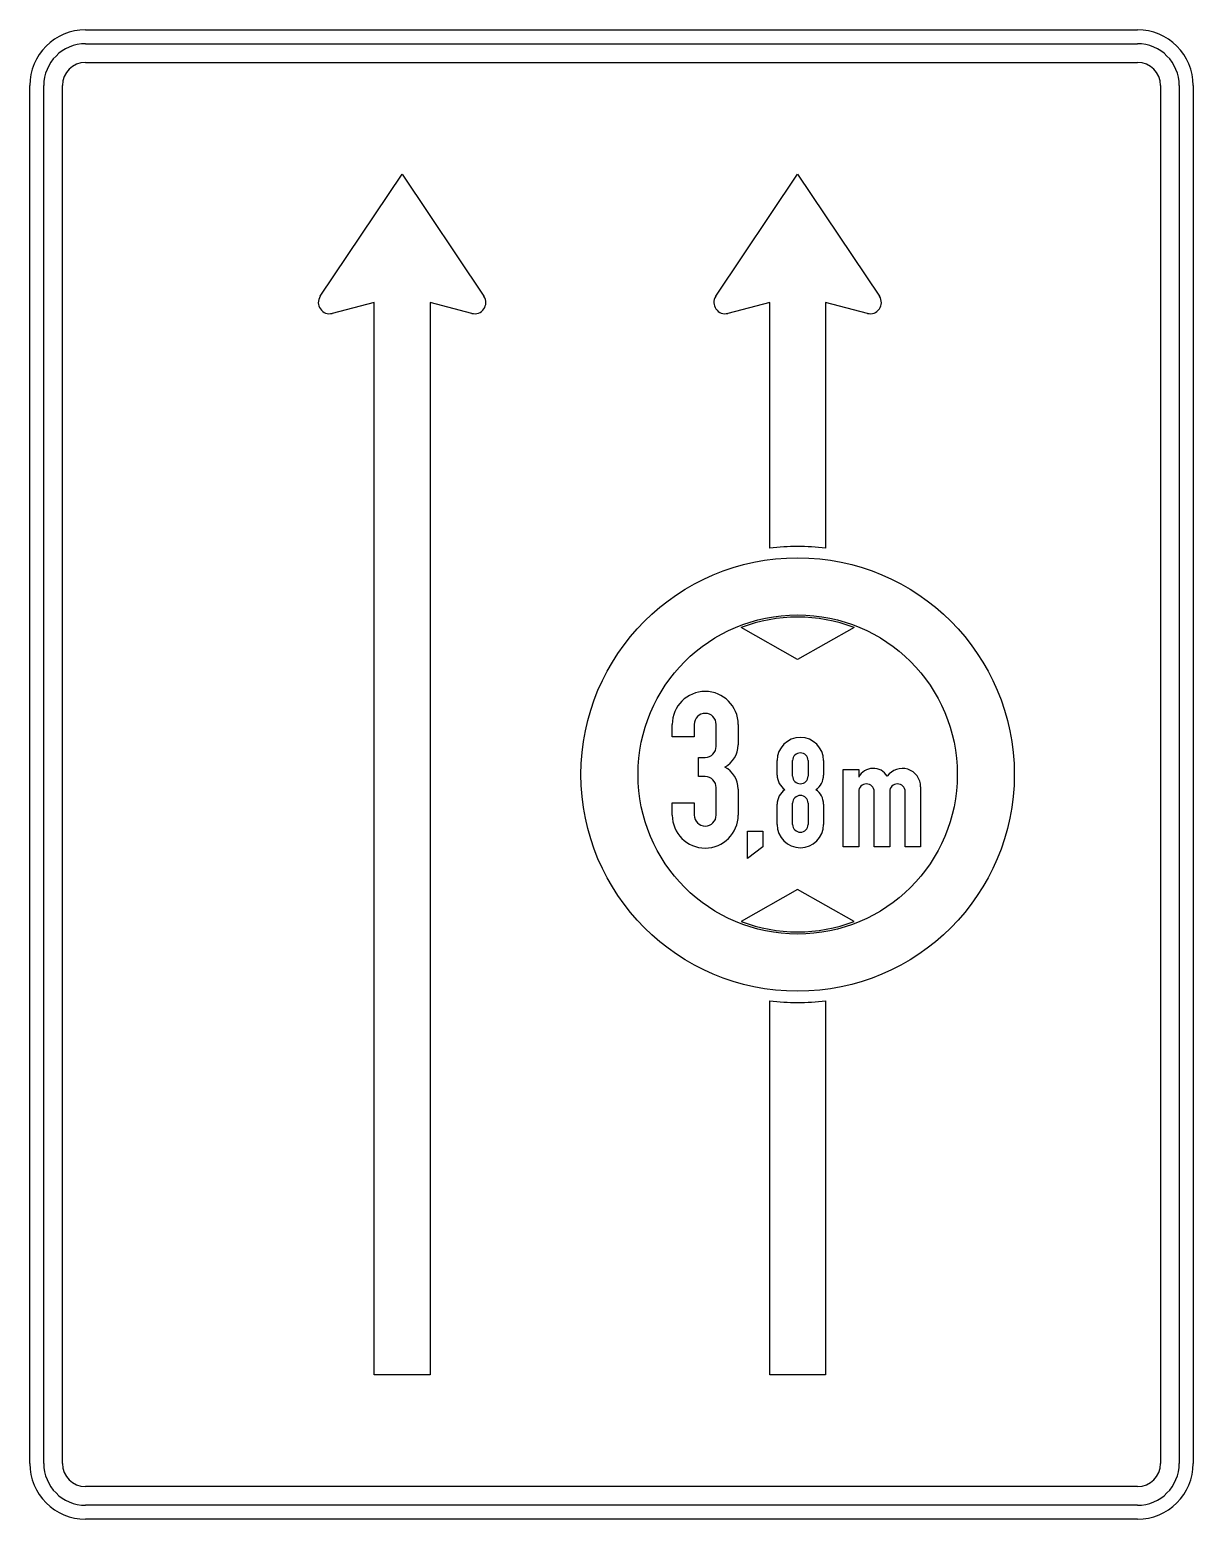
# Model space of a CAD drawing. Extents: x 0 to 1250, y 0 to 1600.
import ezdxf

# ---------------------------------------------------------------- set-up
doc = ezdxf.new("R2010")
doc.units = 0
doc.header["$LTSCALE"] = 25
doc.linetypes.add('AUSGEZOGEN', pattern=[0])
doc.layers.get('0').update_dxf_attribs({"linetype": 'AUSGEZOGEN'})

msp = doc.modelspace()

# ---------------------------------------------------------------- linework, layer by layer
for p, q in [((60, 1600), (1190, 1600)), ((60, 1585), (1190, 1585)), ((60, 1565), (1190, 1565)), ((0, 60), (0, 1540)), ((15, 60), (15, 1540)), ((35, 60), (35, 1540)), ((1215, 1540), (1215, 60)), ((1235, 1540), (1235, 60)), ((1250, 1540), (1250, 60)), ((312, 1313.7), (400, 1445)), ((400, 1445), (488, 1313.7)), ((737, 1313.7), (825, 1445)), ((825, 1445), (913, 1313.7)), ((370, 1307), (325, 1295.4)), ((370, 155), (370, 1307)), ((475, 1295.4), (430, 1307)), ((430, 1307), (430, 155)), ((795, 1307), (750, 1295.4)), ((795, 1043.2), (795, 1307)), ((900, 1295.4), (855, 1307)), ((855, 1307), (855, 1043.2)), ((825, 923.4), (764.4, 957.8)), ((885.6, 957.8), (825, 923.4)), ((690.2, 840.5), (690.2, 853.8)), ((713.9, 853.8), (713.9, 840.5)), ((737.5, 830.2), (737.5, 853.8)), ((761.1, 853.8), (761.1, 831.7)), ((713.9, 840.5), (690.2, 840.5)), ((718.3, 797.7), (718.3, 818.4)), ((718.3, 818.4), (725.7, 818.4)), ((746.7, 808.1), (746.7, 808.1)), ((803, 799.3), (803, 814.9)), ((819.6, 798.3), (819.6, 814.9)), ((836.2, 814.9), (836.2, 798.3)), ((852.8, 814.9), (852.8, 799.3)), ((874, 722.4), (874, 805.5)), ((874, 805.5), (890.6, 805.5)), ((890.6, 805.5), (890.6, 797.2)), ((725.7, 797.7), (718.3, 797.7)), ((737.5, 756.4), (737.5, 785.9)), ((761.1, 784.4), (761.1, 756.4)), ((921.2, 798.2), (921.2, 798.2)), ((957.1, 786.8), (957.1, 722.4)), ((690.2, 769.7), (713.9, 769.7)), ((690.2, 756.4), (690.2, 769.7)), ((713.9, 769.7), (713.9, 756.4)), ((803, 746.3), (803, 768.1)), ((819.6, 746.3), (819.6, 769.2)), ((836.2, 769.2), (836.2, 746.3)), ((844.5, 783.7), (844.5, 783.7)), ((852.8, 768.1), (852.8, 746.3)), ((890.6, 781.6), (890.6, 722.4)), ((907.2, 722.4), (907.2, 781.6)), ((923.9, 781.6), (923.9, 722.4)), ((940.5, 722.4), (940.5, 781.6)), ((771.1, 709.9), (771.1, 739)), ((771.1, 739), (787.7, 739)), ((787.7, 739), (787.7, 722.4)), ((787.7, 722.4), (771.1, 709.9)), ((890.6, 722.4), (874, 722.4)), ((923.9, 722.4), (907.2, 722.4)), ((957.1, 722.4), (940.5, 722.4)), ((825, 676.6), (764.4, 642.2)), ((885.6, 642.2), (825, 676.6)), ((795, 155), (795, 556.8)), ((855, 556.8), (855, 155)), ((430, 155), (370, 155)), ((855, 155), (795, 155)), ((1190, 35), (60, 35)), ((1190, 15), (60, 15)), ((1190, 0), (60, 0))]:
    msp.add_line(p, q)
for radius in [232.8, 171.5]:
    msp.add_circle((825, 800), radius)
for centre, radius, start, end in [((60, 1540), 60, 90, 180), ((1190, 1540), 60, 0, 90), ((60, 1540), 45, 90, 180), ((1190, 1540), 45, 0, 90), ((60, 1540), 25, 90, 180), ((1190, 1540), 25, 0, 90), ((322, 1307), 12, 146.195, 284.37), ((478, 1307), 12, 255.635, 393.81), ((747, 1307), 12, 146.195, 284.475), ((903, 1307), 12, 255.525, 393.805), ((825, 797.1), 247.8, 83.05, 96.95), ((825, 800), 169.1, 69, 111), ((725.7, 853.8), 35.4, 0, 180), ((725.7, 853.8), 11.8, 0, 180), ((827.9, 814.9), 24.9, 0, 180), ((725.7, 830.2), 11.8, 270, 360), ((734.5, 831.7), 26.6, 297.266, 360), ((827.9, 814.9), 8.31, 0, 180), ((734.5, 784.4), 26.6, 0, 62.734), ((906.2, 788.9), 17.7, 31.7092, 151.9275), ((937.4, 786.8), 19.7, 0, 144.8623), ((725.7, 785.9), 11.8, 0, 90), ((821.7, 799.3), 18.7, 180, 236.4427), ((827.9, 798.3), 8.31, 180, 360), ((834.1, 799.3), 18.7, 303.5573, 360), ((898.9, 781.6), 8.31, 0, 180), ((932.2, 781.6), 8.31, 0, 180), ((821.7, 768.1), 18.7, 123.5573, 180), ((827.9, 769.2), 8.31, 0, 180), ((834.1, 768.1), 18.7, 0, 56.4427), ((725.7, 756.4), 35.4, 180, 360), ((725.7, 756.4), 11.8, 180, 360), ((827.9, 746.3), 24.9, 180, 360), ((827.9, 746.3), 8.31, 180, 360), ((825, 800), 169.1, 249, 291), ((825, 802.9), 247.8, 263.05, 276.95), ((60, 60), 60, 180, 270), ((60, 60), 45, 180, 270), ((60, 60), 25, 180, 270), ((1190, 60), 60, 270, 360), ((1190, 60), 45, 270, 360), ((1190, 60), 25, 270, 360)]:
    msp.add_arc(centre, radius, start, end)

doc.saveas('drawing.dxf')
